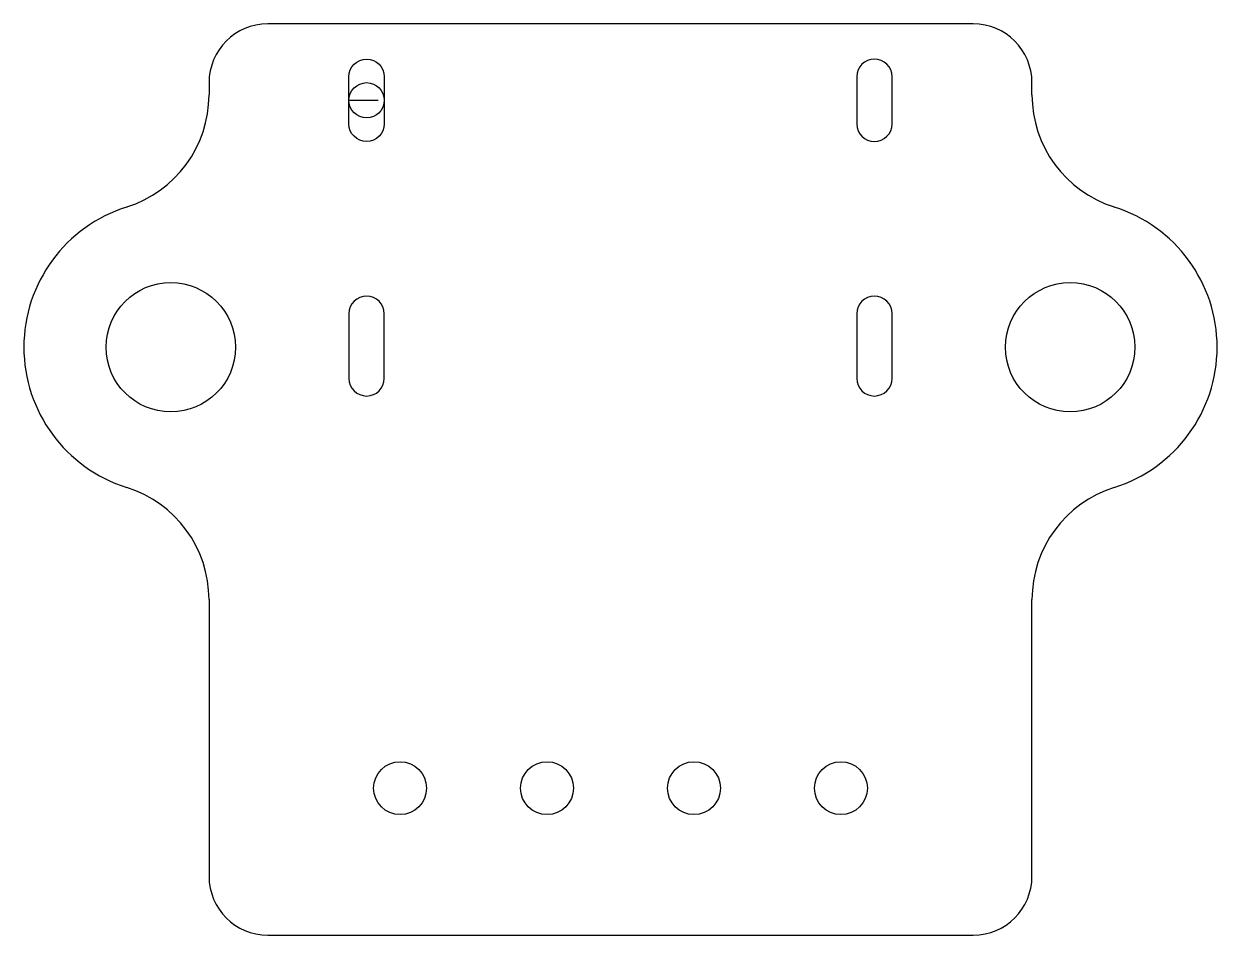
# Model space of a CAD drawing. Header units: millimetres. Extents: x -10.1 to 10.2, y -10 to 5.5.
import ezdxf

# ---------------------------------------------------------------- set-up
doc = ezdxf.new("R2010")
doc.units = ezdxf.units.MM
doc.linetypes.add('DASHED', pattern=[0.75, 0.5, -0.25])
doc.layers.get('0').update_dxf_attribs({"linetype": 'CONTINUOUS'})

msp = doc.modelspace()

# ---------------------------------------------------------------- linework, layer by layer
for p, q in [((6, 5.5), (-6, 5.5)), ((-7, 4.5), (-7, 4.293)), ((7, 4.293), (7, 4.5)), ((-7, -4.293), (-7, -9)), ((7, -9), (7, -4.293)), ((-6, -10), (6, -10))]:
    msp.add_line(p, q)
at = {"linetype": 'DASHED'}
msp.add_line((-4.62, 4.2), (-4.02, 4.2), dxfattribs=at)
for points in [[(-4.62, 3.8), (-4.62, 4.6, -0.999999), (-4.02, 4.6), (-4.02, 3.8, -0.999999)], [(4.02, 3.8, 0.999999), (4.62, 3.8), (4.62, 4.6, 0.999999), (4.02, 4.6)], [(-4.02, 0.57, 1), (-4.62, 0.57), (-4.62, -0.53, 1), (-4.02, -0.53)], [(4.02, -0.53, 1), (4.62, -0.53), (4.62, 0.57, 1), (4.02, 0.57)]]:
    msp.add_lwpolyline(points, format="xyb", close=True)
for centre, radius in [((-4.32, 4.2), 0.3), ((-7.65, 0), 1.1), ((7.65, 0), 1.1), ((-3.75, -7.5), 0.45), ((-1.25, -7.5), 0.45), ((1.25, -7.5), 0.45), ((3.75, -7.5), 0.45)]:
    msp.add_circle(centre, radius)
for centre, radius, start, end in [((-6, 4.5), 1, 90, 180), ((6, 4.5), 1, 0, 90), ((-9, 4.293), 2, 287.4576, 360), ((9, 4.293), 2, 180, 252.5424), ((-7.65, 0), 2.5, 107.4576, 252.5424), ((7.65, 0), 2.5, -72.5424, 72.5424), ((-9, -4.293), 2, 0, 72.5424), ((9, -4.293), 2, 107.4576, 180), ((-6, -9), 1, 180, 270), ((6, -9), 1, 270, 360)]:
    msp.add_arc(centre, radius, start, end)

doc.saveas('drawing.dxf')
